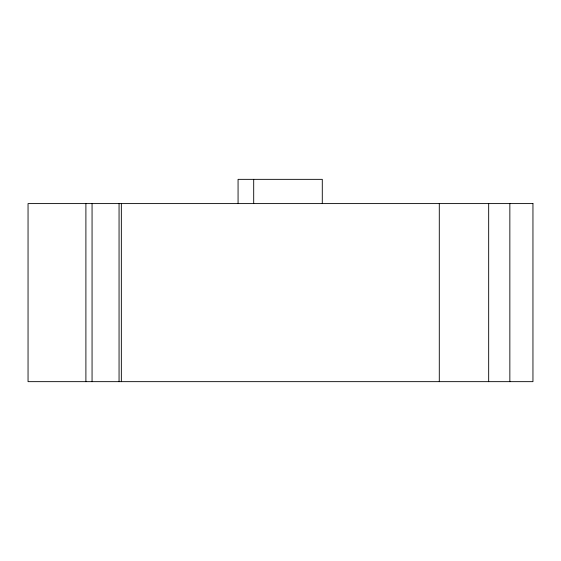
<?xml version="1.0" encoding="UTF-8"?>
<svg xmlns="http://www.w3.org/2000/svg" width="561" height="561" viewBox="0 0 561 561"><rect width="100%" height="100%" fill="white"/><g stroke="black" fill="none" stroke-linecap="round" stroke-linejoin="round"><path stroke-width="0.84" d="M509.851 203.594L509.851 381.655M488.673 203.594L488.673 381.655M439.291 203.594L439.291 381.655M322.287 203.594L322.287 179.345L238.067 179.345L238.067 203.594M253.698 179.345L253.698 203.594M121.344 203.594L121.344 381.655M119.058 203.594L119.058 381.655M92.06 203.594L92.06 381.655M85.896 203.594L85.896 381.655M532.95 203.594L28.05 203.594L28.05 381.655L532.95 381.655L532.95 203.594"/></g></svg>
